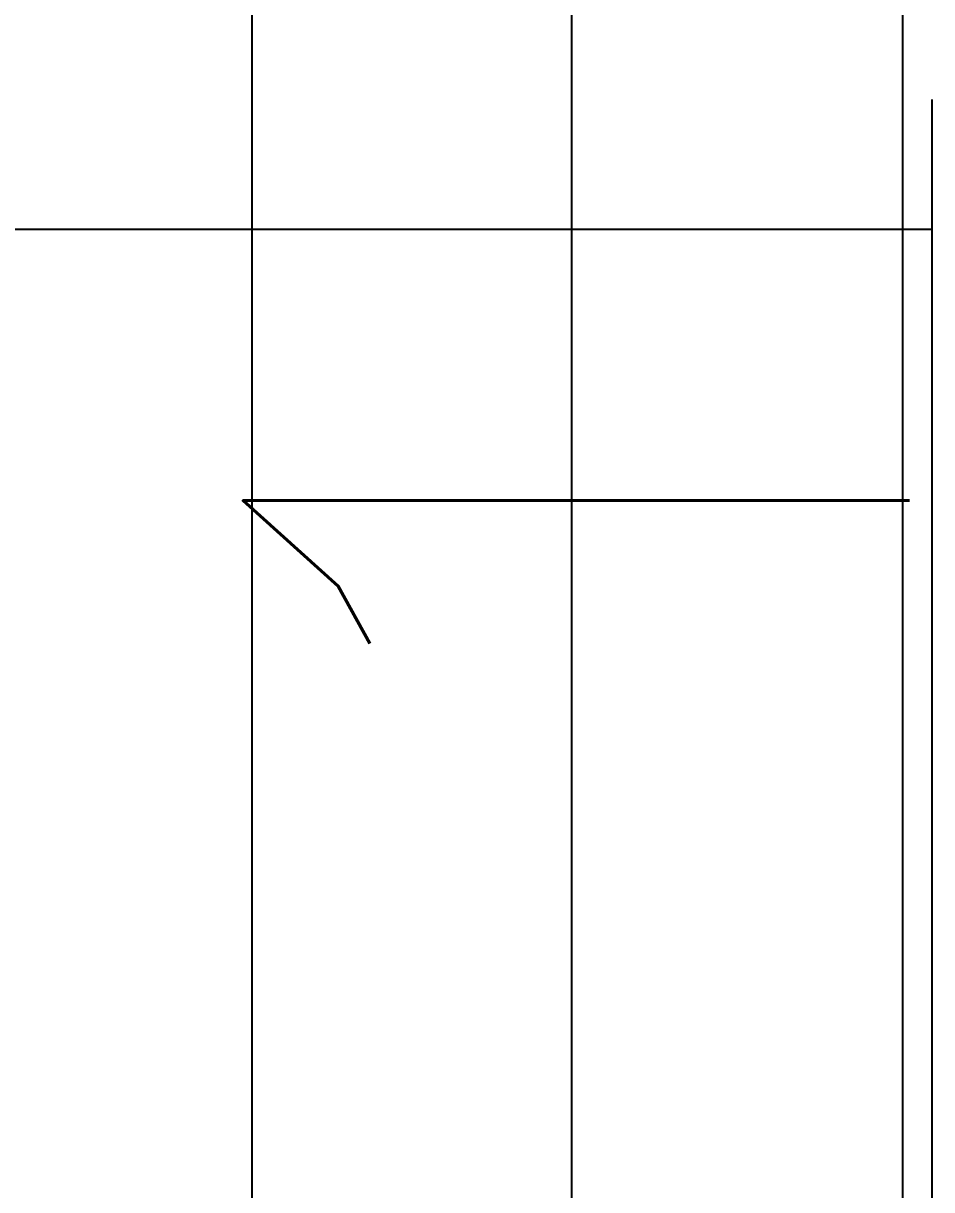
# Model space of a CAD drawing. Header units: inches. Extents: x 567115 to 582893, y 124948 to 133566.
# Drawn here: x 580454.35 to 580465.07, y 131763.68 to 131777.44 of the extents above; entities that cross this region are included whole.
import ezdxf

# ---------------------------------------------------------------- set-up
doc = ezdxf.new("R2010")
doc.units = ezdxf.units.IN
doc.header["$MEASUREMENT"] = 0
doc.linetypes.add('DASHED', pattern=[0.75, 0.5, -0.25])
for name, color, linetype in [('BOARD', 3, 'Continuous'), ('kazeb', 15, 'Continuous'), ('khatchin', 15, 'DASHED'), ('LIGHTING', 3, 'Continuous')]:
    doc.layers.add(name, color=color, linetype=linetype)
doc.styles.add('ROMANS', font='romans.shx')

# ---------------------------------------------------------------- blocks, each defined once
blk = doc.blocks.new('BOARD1')
at = {"layer": 'BOARD'}
for p, q in [((-18.618, -38.629), (14.897, -38.629)), ((14.897, -49.016), (-18.618, -49.016))]:
    blk.add_line(p, q, dxfattribs=at)
at = {"layer": 'BOARD', "color": 3}
blk.add_line((-15.295, -43.735), (12.007, -43.735), dxfattribs=at)
at = {"layer": 'BOARD', "color": 2, "style": 'ROMANS'}
blk.add_text('1', height=10.644, dxfattribs=at).set_placement((-6.721, -49.129))

msp = doc.modelspace()

# ---------------------------------------------------------------- hatches: boundary and pattern name
at = {"layer": 'kazeb'}
h = msp.add_hatch(dxfattribs=at)
h.set_pattern_fill('LINE', color=256, scale=150, style=2)
edge = h.paths.add_edge_path()
edge.add_line((579985.566, 131982.095), (580405.566, 131981.982))
edge.add_line((580405.566, 131981.982), (580405.566, 131933.374))
edge.add_line((580405.566, 131933.374), (580405.566, 131934.039))
edge.add_line((580405.566, 131934.039), (580465.066, 131934.039))
edge.add_line((580465.066, 131934.039), (580465.066, 131255.039))
edge.add_line((580465.066, 131255.039), (580405.566, 131255.039))
edge.add_line((580405.566, 131255.039), (580405.566, 131189.539))
edge.add_line((580405.566, 131189.539), (579985.566, 131189.539))
edge.add_line((579985.566, 131189.539), (579985.566, 131255.039))
edge.add_line((579985.566, 131255.039), (579985.566, 131565.044))
edge.add_line((579985.566, 131565.044), (579985.566, 131982.039))

# ---------------------------------------------------------------- linework, layer by layer
at = {"layer": 'khatchin', "ltscale": 30}
msp.add_lwpolyline([(579985.566, 131982.039), (580405.566, 131982.039), (580405.566, 131933.374), (580405.566, 131934.039), (580465.066, 131934.039), (580465.066, 131255.039), (580405.566, 131255.039), (580405.566, 131189.539), (579985.566, 131189.539), (579985.566, 131255.039), (579985.566, 131255.039), (579985.566, 131565.044), (579985.566, 131565.044), (579985.566, 131971.539)], dxfattribs=at)

# ---------------------------------------------------------------- block references
at = {"layer": 'LIGHTING', "linetype": 'Continuous', "ltscale": 7, "xscale": 0.738630000007106, "yscale": 0.738630000007106, "zscale": 0.738630000007106, "rotation": 90}
msp.add_blockref('BOARD1', (580428.515, 131773.068), dxfattribs=at)

doc.saveas('drawing.dxf')
